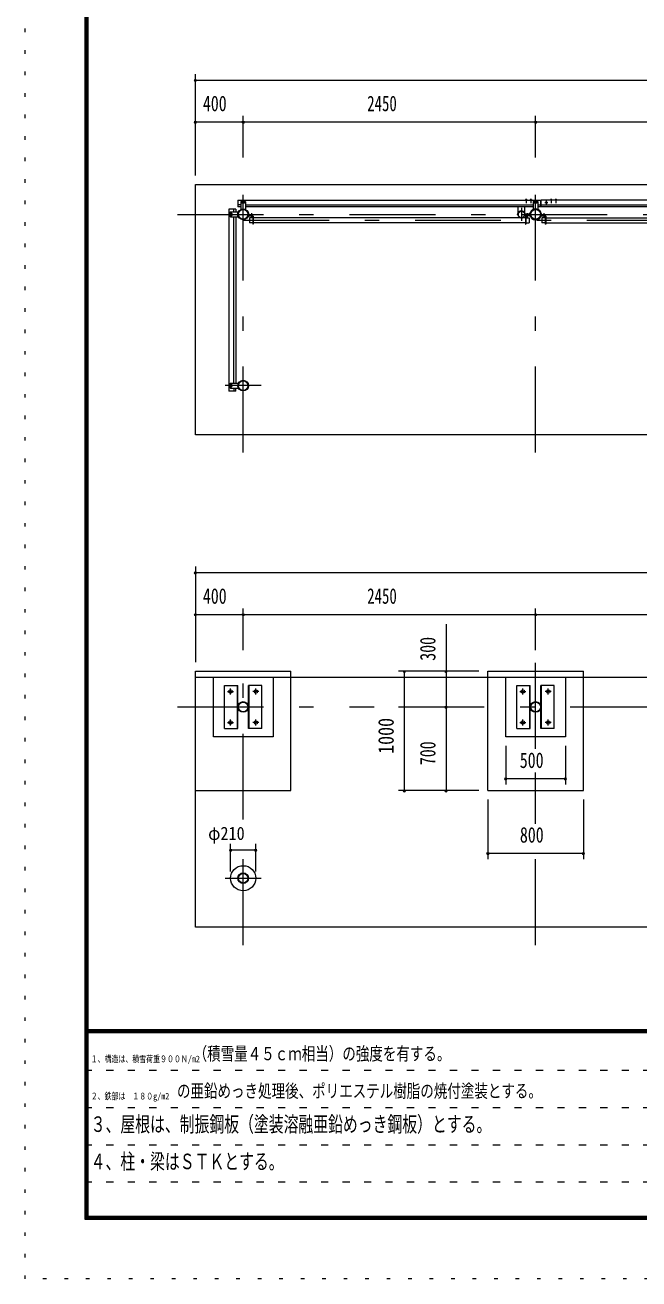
# Model space of a CAD drawing. Units: millimetres, scale not verified. Extents: x -26655 to 26659, y -10500 to 10500.
# Drawn here: x -3041 to 2102, y -10500 to 0 of the extents above; entities that cross this region are included whole.
import ezdxf
from ezdxf.enums import TextEntityAlignment as Align

# ---------------------------------------------------------------- set-up
doc = ezdxf.new("R2010")
doc.units = ezdxf.units.MM
doc.header["$LTSCALE"] = 60
for name, pattern in [('USER1', [3, 1, -2]), ('USER3', [24, 12, -5, 2, -5]), ('USER4', [3, 0.5, -2.5])]:
    doc.linetypes.add(name, pattern=pattern)
doc.layers.add('0-1_0-F1TEXT', color=7, linetype='Continuous')
for name, color, linetype, lineweight in [('0-2_1-05BOLD', 7, 'Continuous', 18), ('0-3_1-25CENTER', 3, 'USER3', 18), ('0-5_1-55DIM', 3, 'Continuous', 18), ('0-C_F-F1PAPER', 5, 'Continuous', 18), ('0-D_F-E_J_ADD', 5, 'USER4', 18)]:
    doc.layers.add(name, color=color, linetype=linetype, lineweight=lineweight)
doc.styles.add('ＭＳ ゴシック', font='')
doc.styles.get('ＭＳ ゴシック').set_extended_font_data('MS Gothic')

msp = doc.modelspace()

# ---------------------------------------------------------------- linework, layer by layer
at = {"layer": '0-2_1-05BOLD'}
for p, q in [((-1258.44, -1465.78), (-1258.44, -1523.38)), ((-1258.44, -1465.78), (1281.56, -1465.78)), ((1152.16, -1460.18), (1151.28, -1460.68)), ((1151.28, -1460.68), (1151.28, -1464.18)), ((1161.96, -1460.18), (1152.16, -1460.18)), ((1154.17, -1460.68), (1154.17, -1464.18)), ((1159.94, -1460.68), (1159.94, -1464.18)), ((1163.31, -1464.18), (1163.31, -1465.78)), ((1192.16, -1460.18), (1191.28, -1460.68)), ((1191.28, -1460.68), (1191.28, -1464.18)), ((1201.96, -1460.18), (1192.16, -1460.18)), ((1194.17, -1460.68), (1194.17, -1464.18)), ((1199.94, -1460.68), (1199.94, -1464.18)), ((1203.31, -1464.18), (1203.31, -1465.78)), ((1281.56, -1523.38), (1281.56, -1465.78)), ((1281.56, -1467.38), (1282.56, -1467.38)), ((9031.55, -1465.78), (1282.56, -1465.78)), ((1360.81, -1464.18), (1360.81, -1465.78)), ((1373.31, -1464.18), (1360.81, -1464.18)), ((1364.17, -1460.68), (1364.17, -1464.18)), ((1369.94, -1460.68), (1369.94, -1464.18)), ((1371.96, -1460.18), (1372.83, -1460.68)), ((1372.83, -1460.68), (1372.83, -1464.18)), ((1373.31, -1464.18), (1373.31, -1465.78)), ((1400.81, -1464.18), (1400.81, -1465.78)), ((1413.31, -1464.18), (1400.81, -1464.18)), ((1404.17, -1460.68), (1404.17, -1464.18)), ((1409.94, -1460.68), (1409.94, -1464.18)), ((1411.96, -1460.18), (1412.83, -1460.68)), ((1412.83, -1460.68), (1412.83, -1464.18)), ((1413.31, -1464.18), (1413.31, -1465.78)), ((-1333, -1540.33), (-1333, -3064.33)), ((-1275.4, -1540.33), (-1333, -1540.33)), ((-1323.5, -1600.33), (-1323.5, -1570.33)), ((-1318.5, -1565.33), (-1258, -1565.33)), ((-1293, -1565.33), (-1293, -1540.33)), ((-1275.4, -1540.33), (-1275.4, -1565.33)), ((-1233.44, -1505.78), (-1258.44, -1505.78)), ((-1233.44, -1523.38), (-1258.44, -1523.38)), ((-1233.44, -1480.28), (-1233.44, -1540.78)), ((-1233.44, -1540.78), (-1193.44, -1540.78)), ((-1228.44, -1475.28), (-1198.44, -1475.28)), ((-1221.94, -1481.78), (-1218.25, -1481.78)), ((-1218.25, -1489.78), (-1221.94, -1489.78)), ((-1213.44, -1480), (-1218.44, -1482.89)), ((-1218.44, -1488.67), (-1218.44, -1482.89)), ((-1208.44, -1482.89), (-1213.44, -1480)), ((-1208.64, -1481.78), (-1204.94, -1481.78)), ((-1204.94, -1489.78), (-1208.64, -1489.78)), ((-1208.44, -1488.67), (-1208.44, -1482.89)), ((-1193.44, -1480.28), (-1193.44, -1540.78)), ((-1193.44, -1505.78), (1216.56, -1505.78)), ((1216.56, -1523.38), (-1193.44, -1523.38)), ((-1165.69, -1573.33), (-1168.89, -1573.33)), ((-1168.89, -1593.33), (-1168.89, -1573.33)), ((-1165.69, -1593.33), (-1165.69, -1573.33)), ((1091.06, -1575.81), (1091.06, -1523.38)), ((1146.06, -1575.81), (1146.06, -1523.38)), ((1192.01, -1593.33), (1192.01, -1573.33)), ((1221.56, -1475.28), (1251.56, -1475.28)), ((1228.06, -1481.78), (1231.75, -1481.78)), ((1231.75, -1489.78), (1228.06, -1489.78)), ((1231.56, -1488.67), (1231.56, -1482.89)), ((1236.56, -1491.55), (1231.56, -1488.67)), ((1241.56, -1488.67), (1236.56, -1491.55)), ((1241.36, -1481.78), (1245.06, -1481.78)), ((1245.06, -1489.78), (1241.36, -1489.78)), ((1241.56, -1488.67), (1241.56, -1482.89)), ((1256.56, -1480.28), (1256.56, -1540.78)), ((1256.56, -1505.78), (1281.56, -1505.78)), ((1281.56, -1523.38), (1256.56, -1523.38)), ((1281.11, -1593.33), (1281.11, -1573.33)), ((1282.56, -1502.38), (1281.56, -1502.38)), ((1282.56, -1505.78), (4016.56, -1505.78)), ((1322.56, -1482.89), (1327.56, -1480)), ((1322.56, -1488.67), (1322.56, -1482.89)), ((1327.56, -1480), (1332.56, -1482.89)), ((-1315.88, -1580.33), (-1318.77, -1585.33)), ((-1318.77, -1585.33), (-1315.88, -1590.33)), ((-1317, -1580.53), (-1317, -1576.83)), ((-1317, -1593.83), (-1317, -1590.13)), ((-1310.11, -1580.33), (-1315.88, -1580.33)), ((-1310.11, -1580.33), (-1307.22, -1585.33)), ((-1309, -1576.83), (-1309, -1580.53)), ((-1309, -1590.13), (-1309, -1593.83)), ((-1293, -2999.33), (-1293, -1605.33)), ((-1275.4, -1605.33), (-1275.4, -2999.33)), ((-1134.09, -1595.33), (-1163.69, -1595.33)), ((-1163.69, -1598.53), (-1134.09, -1598.53)), ((-1132.09, -1655.83), (-1160.94, -1655.83)), ((-1132.09, -1600.53), (-1132.09, -1666.33)), ((-1128.89, -1666.33), (-1132.09, -1666.33)), ((-1128.89, -1600.53), (-1128.89, -1666.33)), ((1152.01, -1613.13), (-1128.89, -1613.13)), ((1152.01, -1655.83), (-1128.89, -1655.83)), ((1145.9, -1582.33), (1192.11, -1582.33)), ((1145.9, -1588.32), (1192.11, -1588.32)), ((1147.29, -1580.72), (1190.64, -1580.72)), ((1147.29, -1589.93), (1190.64, -1589.93)), ((1155.21, -1600.53), (1155.21, -1666.33)), ((1155.21, -1655.83), (1184.06, -1655.83)), ((1157.21, -1595.33), (1186.81, -1595.33)), ((1186.81, -1598.53), (1157.21, -1598.53)), ((1315.91, -1595.33), (1286.31, -1595.33)), ((1286.31, -1598.53), (1315.91, -1598.53)), ((1317.91, -1655.83), (1289.06, -1655.83)), ((1317.91, -1600.53), (1317.91, -1666.33)), ((1321.11, -1613.13), (3952.01, -1613.13)), ((1321.11, -1655.83), (3952.01, -1655.83)), ((-1323.5, -3004.33), (-1323.5, -3034.33)), ((-1318.77, -3019.33), (-1315.88, -3014.33)), ((-1318.5, -3039.33), (-1258, -3039.33)), ((-1317, -3010.83), (-1317, -3014.53)), ((-1317, -3024.13), (-1317, -3027.83)), ((-1310.11, -3014.33), (-1315.88, -3014.33)), ((-1307.22, -3019.33), (-1310.11, -3014.33)), ((-1310.11, -3024.33), (-1307.22, -3019.33)), ((-1309, -3014.53), (-1309, -3010.83)), ((-1309, -3027.83), (-1309, -3024.13)), ((-1293, -3039.33), (-1293, -3064.33)), ((-1275.4, -3064.33), (-1275.4, -3039.33)), ((-1275.4, -3064.33), (-1333, -3064.33)), ((-813.44, -6410.33), (-813.44, -5410.33)), ((1636.56, -6410.33), (1636.56, -5410.33)), ((-1613.44, -5460.33), (9386.56, -5460.33)), ((-1463.44, -5960.33), (-1463.44, -5460.33)), ((-1369.99, -5530.32), (-1257.99, -5530.32)), ((-1369.99, -5890.33), (-1369.99, -5530.32)), ((-1262.49, -5890.33), (-1262.49, -5530.32)), ((-1257.99, -5890.33), (-1257.99, -5530.32)), ((-1056.89, -5530.32), (-1168.88, -5530.32)), ((-1168.88, -5890.33), (-1168.88, -5530.32)), ((-1164.39, -5890.33), (-1164.39, -5530.32)), ((-1056.89, -5890.33), (-1056.89, -5530.32)), ((-963.44, -5460.33), (-963.44, -5960.33)), ((1080.01, -5530.32), (1192.01, -5530.32)), ((1080.01, -5890.33), (1080.01, -5530.32)), ((1187.51, -5890.33), (1187.51, -5530.32)), ((1192.01, -5890.33), (1192.01, -5530.32)), ((1281.11, -5890.33), (1281.11, -5530.32)), ((1393.11, -5530.32), (1281.11, -5530.32)), ((1285.61, -5890.33), (1285.61, -5530.32)), ((1393.11, -5890.33), (1393.11, -5530.32)), ((-963.44, -5960.33), (-1463.44, -5960.33)), ((-1369.99, -5890.33), (-1257.99, -5890.33)), ((-1056.89, -5890.33), (-1168.88, -5890.33)), ((1080.01, -5890.33), (1192.01, -5890.33)), ((1393.11, -5890.33), (1281.11, -5890.33)), ((-1613.44, -6410.33), (-813.44, -6410.33)), ((836.56, -6410.33), (1636.56, -6410.33))]:
    msp.add_line(p, q, dxfattribs=at)
msp.add_lwpolyline([(-1613.44, -3430.33), (-1613.44, -1335.33), (9386.55, -1335.33), (9386.55, -3430.33)], close=True, dxfattribs=at)
for points in [[(1163.31, -1464.18), (1150.81, -1464.18), (1150.81, -1465.78)], [(1161.96, -1460.18), (1162.83, -1460.68), (1162.83, -1464.18)], [(1203.31, -1464.18), (1190.81, -1464.18), (1190.81, -1465.78)], [(1201.96, -1460.18), (1202.83, -1460.68), (1202.83, -1464.18)], [(4016.56, -1523.38), (1282.56, -1523.38), (1282.56, -1465.78)], [(1371.96, -1460.18), (1362.16, -1460.18), (1361.28, -1460.68), (1361.28, -1464.18)], [(1411.96, -1460.18), (1402.16, -1460.18), (1401.28, -1460.68), (1401.28, -1464.18)], [(-1318.5, -1605.33), (-1258, -1605.33), (-1258, -1565.33)], [(-1208.44, -1488.67), (-1213.44, -1491.55), (-1218.44, -1488.67)], [(1188.81, -1593.33), (1188.81, -1573.33), (1192.01, -1573.33)], [(1216.56, -1480.28), (1216.56, -1540.78), (1256.56, -1540.78)], [(1241.56, -1482.89), (1236.55, -1480), (1231.56, -1482.89)], [(1284.31, -1593.33), (1284.31, -1573.33), (1281.11, -1573.33)], [(1322.56, -1488.67), (1327.56, -1491.55), (1332.56, -1488.67), (1332.56, -1482.89)], [(-1307.22, -1585.33), (-1310.11, -1590.33), (-1315.88, -1590.33)], [(-1132.09, -1613.13), (-1160.94, -1613.13), (-1160.94, -1655.83)], [(1152.01, -1600.53), (1152.01, -1666.33), (1155.21, -1666.33)], [(1155.21, -1613.13), (1184.06, -1613.13), (1184.06, -1655.83)], [(1317.91, -1613.13), (1289.06, -1613.13), (1289.06, -1655.83)], [(1321.11, -1600.53), (1321.11, -1666.33), (1317.91, -1666.33)], [(-1310.11, -3024.33), (-1315.88, -3024.33), (-1318.77, -3019.33)], [(-1318.5, -2999.33), (-1258, -2999.33), (-1258, -3039.33)], [(-1613.44, -7555.33), (-1613.44, -5410.33), (-813.44, -5410.33)], [(9386.56, -5410.33), (9386.56, -7555.33), (-1613.44, -7555.33)], [(836.56, -6410.33), (836.56, -5410.33), (1636.56, -5410.33)], [(1486.56, -5460.33), (1486.56, -5960.33), (986.56, -5960.33), (986.56, -5460.33)]]:
    msp.add_lwpolyline(points, dxfattribs=at)
for centre, radius in [((-1213.44, -1585.33), 44.55), ((-1213.44, -1585.33), 40.35), ((-1213.44, -1485.78), 6.25), ((-1213.44, -1485.78), 4.9), ((1118.56, -1585.33), 27.5), ((1236.56, -1585.33), 44.55), ((1236.56, -1585.33), 40.35), ((1236.56, -1485.78), 6.25), ((1236.56, -1485.78), 4.9), ((1327.56, -1485.78), 6.25), ((1327.56, -1485.78), 4.9), ((-1313, -1585.33), 6.25), ((-1313, -1585.33), 4.9), ((1087.21, -1585.33), 2.25), ((1284.96, -1585.33), 2.25), ((-1313, -3019.33), 6.25), ((-1313, -3019.33), 4.9), ((-1213.45, -3019.33), 44.55), ((-1213.45, -3019.33), 40.35), ((-1319.94, -5580.33), 14.5), ((-1213.44, -5710.33), 44.55), ((-1213.44, -5710.33), 40.35), ((-1106.94, -5580.33), 14.5), ((1130.06, -5580.33), 14.5), ((1236.56, -5710.33), 44.55), ((1236.56, -5710.33), 40.35), ((1343.06, -5580.33), 14.5), ((-1319.94, -5840.32), 14.5), ((-1106.94, -5840.32), 14.5), ((1130.06, -5840.32), 14.5), ((1343.06, -5840.32), 14.5), ((-1213.44, -7144.33), 105), ((-1213.44, -7144.33), 44.55), ((-1213.44, -7144.33), 40.35)]:
    msp.add_circle(centre, radius, dxfattribs=at)
for centre, radius, start, end in [((1152.73, -1462.49), 2.32, 51.45377, 90), ((1157.06, -1468.69), 8.51, 70.16867, 109.82912), ((1161.39, -1462.5), 2.32, 90, 128.53143), ((1192.73, -1462.49), 2.32, 51.45377, 90), ((1197.06, -1468.69), 8.51, 70.16867, 109.82912), ((1201.39, -1462.5), 2.32, 90, 128.53143), ((1362.73, -1462.49), 2.32, 51.45377, 90), ((1367.06, -1468.69), 8.51, 70.16867, 109.82912), ((1371.39, -1462.5), 2.32, 90, 128.53143), ((1402.73, -1462.49), 2.32, 51.45377, 90), ((1407.06, -1468.69), 8.51, 70.16867, 109.82912), ((1411.39, -1462.5), 2.32, 90, 128.53143), ((-1318.5, -1570.33), 5, 90, 180), ((-1313, -1576.83), 4, 0, 180), ((-1228.44, -1480.28), 5, 90, 180), ((-1221.94, -1485.78), 4, 90, 270), ((-1204.94, -1485.78), 4, 270, 90), ((-1198.44, -1480.28), 5, 0, 90), ((1118.56, -1585.33), 29.1, 9.09488, 180), ((1118.56, -1602.73), 44.9, 109.58864, 127.76454), ((1118.56, -1602.73), 44.9, 52.23546, 70.41136), ((1236.56, -1585.33), 46.15, 0, 174.27287), ((1221.56, -1480.28), 5, 90, 180), ((1228.06, -1485.78), 4, 90, 270), ((1245.06, -1485.78), 4, 270, 90), ((1251.56, -1480.28), 5, 0, 90), ((-1318.5, -1600.33), 5, 180, 270), ((-1313, -1593.83), 4, 180, 0), ((-1163.69, -1593.33), 5.2, 180, 270), ((-1163.69, -1593.33), 2, 180, 270), ((-1134.09, -1600.53), 5.2, 0, 90), ((-1134.09, -1600.53), 2, 0, 90), ((1087.21, -1585.33), 3.85, 51.34222, 0), ((1118.56, -1585.33), 29.1, 185.93016, 252.80957), ((1118.56, -1585.33), 29.1, 287.19043, 350.90512), ((1157.21, -1600.53), 5.2, 90, 180), ((1157.21, -1600.53), 2, 90, 180), ((1186.81, -1593.33), 2, 270, 0), ((1186.81, -1593.33), 5.2, 270, 0), ((1236.56, -1585.33), 46.15, 185.71837, 356.21085), ((1284.96, -1585.33), 3.85, 180, 127.90752), ((1286.31, -1593.33), 5.2, 180, 270), ((1286.31, -1593.33), 2, 180, 270), ((1315.91, -1600.53), 5.2, 0, 90), ((1315.91, -1600.53), 2, 0, 90), ((-1318.5, -3004.33), 5, 90, 180), ((-1318.5, -3034.33), 5, 180, 270), ((-1313, -3010.83), 4, 0, 180), ((-1313, -3027.83), 4, 180, 0)]:
    msp.add_arc(centre, radius, start, end, dxfattribs=at)
at = {"layer": '0-3_1-25CENTER'}
for p, q in [((-1213.44, -3580.33), (-1213.44, -1185.33)), ((1236.56, -3580.33), (1236.56, -1185.33)), ((1157.06, -1457.76), (1157.06, -1492.64)), ((1197.06, -1457.76), (1197.06, -1492.64)), ((1327.56, -1505.78), (1327.56, -1465.78)), ((1367.06, -1457.76), (1367.06, -1492.64)), ((1407.06, -1457.76), (1407.06, -1492.64)), ((-1313, -1567.83), (-1313, -1602.83)), ((-1195.94, -1485.78), (-1230.94, -1485.78)), ((1118.56, -1530.33), (1118.56, -1640.33)), ((1169.03, -1596.09), (1169.03, -1574.56)), ((1254.06, -1485.78), (1219.06, -1485.78)), ((1315.06, -1485.78), (1340.06, -1485.78)), ((-1763.44, -1585.33), (9536.55, -1585.33)), ((-1213.44, -1634.48), (8986.56, -1634.48)), ((-1143.89, -1576.33), (-1143.89, -1618.13)), ((1167.01, -1576.33), (1167.01, -1618.13)), ((1306.11, -1576.33), (1306.11, -1618.13)), ((-1063.45, -3019.33), (-1363.45, -3019.33)), ((-1313, -3036.83), (-1313, -3001.83)), ((-1213.44, -6654), (-1213.44, -5310.33)), ((1236.56, -6059.77), (1236.56, -5310.33)), ((-1319.94, -5605.33), (-1319.94, -5555.32)), ((-1106.94, -5605.33), (-1106.94, -5555.32)), ((1130.06, -5605.33), (1130.06, -5555.32)), ((1343.06, -5605.33), (1343.06, -5555.32)), ((-1344.94, -5580.33), (-1294.94, -5580.33)), ((-1081.94, -5580.33), (-1131.94, -5580.33)), ((1105.06, -5580.33), (1155.06, -5580.33)), ((1368.06, -5580.33), (1318.06, -5580.33)), ((-1763.44, -5710.33), (-116.27, -5710.33)), ((86.56, -5710.33), (9536.55, -5710.33)), ((-1344.94, -5840.32), (-1294.94, -5840.32)), ((-1319.94, -5865.33), (-1319.94, -5815.32)), ((-1081.94, -5840.32), (-1131.94, -5840.32)), ((-1106.94, -5865.33), (-1106.94, -5815.32)), ((1105.06, -5840.32), (1155.06, -5840.32)), ((1130.06, -5865.33), (1130.06, -5815.32)), ((1368.06, -5840.32), (1318.06, -5840.32)), ((1343.06, -5865.33), (1343.06, -5815.32)), ((1236.56, -6688.73), (1236.56, -6260.33)), ((-1213.44, -7705.33), (-1213.44, -6857.33)), ((1236.56, -7705.33), (1236.56, -6885.33)), ((-1363.44, -7144.33), (-1063.44, -7144.33))]:
    msp.add_line(p, q, dxfattribs=at)
at = {"layer": '0-5_1-55DIM'}
for p, q in [((-1613.44, -1260.33), (-1613.44, -410.33)), ((-1603.44, -460.33), (-1623.44, -460.33)), ((-1613.44, -460.33), (9386.55, -460.33)), ((-1603.44, -810.33), (-1623.44, -810.33)), ((-1613.44, -810.33), (9386.55, -810.33)), ((-1203.44, -810.33), (-1223.44, -810.33)), ((-1213.44, -1110.33), (-1213.44, -760.33)), ((1246.56, -810.33), (1226.56, -810.33)), ((1236.56, -1110.33), (1236.56, -760.33)), ((-1603.44, -4585.33), (-1623.44, -4585.33)), ((-1613.44, -4535.33), (-1613.44, -5335.33)), ((-1613.44, -4585.33), (9386.56, -4585.33)), ((-1213.44, -5235.33), (-1213.44, -4885.33)), ((1236.56, -5235.33), (1236.56, -4885.33)), ((-1603.44, -4935.33), (-1623.44, -4935.33)), ((-1613.44, -4935.33), (9386.56, -4935.33)), ((-1203.44, -4935.33), (-1223.44, -4935.33)), ((486.56, -5017.83), (486.56, -6410.33)), ((1246.56, -4935.33), (1226.56, -4935.33)), ((761.56, -5410.33), (86.56, -5410.33)), ((146.56, -5410.33), (126.56, -5410.33)), ((136.56, -5410.33), (136.56, -6410.33)), ((496.56, -5410.33), (476.56, -5410.33)), ((496.56, -5710.33), (476.56, -5710.33)), ((986.56, -6035.33), (986.56, -6360.33)), ((1486.56, -6035.33), (1486.56, -6360.33)), ((996.56, -6310.33), (976.56, -6310.33)), ((986.56, -6310.33), (1486.56, -6310.33)), ((1496.56, -6310.33), (1476.56, -6310.33)), ((761.56, -6410.33), (86.56, -6410.33)), ((146.56, -6410.33), (126.56, -6410.33)), ((496.56, -6410.33), (476.56, -6410.33)), ((836.56, -6485.33), (836.56, -6985.33)), ((1636.56, -6485.33), (1636.56, -6985.33)), ((-1308.44, -6907.33), (-1328.44, -6907.33)), ((-1318.44, -7086.91), (-1318.44, -6857.33)), ((-1318.44, -6907.33), (-1108.44, -6907.33)), ((-1098.44, -6907.33), (-1118.44, -6907.33)), ((-1108.44, -7086.91), (-1108.44, -6857.33)), ((846.56, -6935.33), (826.56, -6935.33)), ((836.56, -6935.33), (1636.56, -6935.33)), ((1646.56, -6935.33), (1626.56, -6935.33))]:
    msp.add_line(p, q, dxfattribs=at)
for centre in [(-1613.44, -460.33), (-1613.44, -810.33), (-1213.44, -810.33), (1236.56, -810.33), (-1613.44, -4585.33), (-1613.44, -4935.33), (-1213.44, -4935.33), (1236.56, -4935.33), (136.56, -5410.33), (486.56, -5410.33), (486.56, -5710.33), (986.56, -6310.33), (1486.56, -6310.33), (136.56, -6410.33), (486.56, -6410.33), (-1318.44, -6907.33), (-1108.44, -6907.33), (836.56, -6935.33), (1636.56, -6935.33)]:
    msp.add_arc(centre, 10, 180, 0, dxfattribs=at)
at = {"layer": '0-C_F-F1PAPER'}
for p, q in [((-2541.11, 10100), (-2541.11, -10000)), ((-2538.61, 10097.5), (-2538.61, -9997.5)), ((-2533.61, 10092.5), (-2533.61, -9992.5)), ((-2528.61, 10087.5), (-2528.61, -9987.5)), ((-2523.61, 10082.5), (-2523.61, -9982.5)), ((-2521.11, 10080), (-2521.11, -9980)), ((-2518.61, 10077.5), (-2518.61, -9977.5)), ((26133.89, -8415), (-2516.11, -8415)), ((26133.89, -8417.5), (-2516.11, -8417.5)), ((26133.89, -8420), (-2516.11, -8420)), ((26133.89, -8422.5), (-2516.11, -8422.5)), ((26133.89, -8425), (-2516.11, -8425)), ((26133.89, -8427.5), (-2516.11, -8427.5)), ((26133.89, -8430), (-2516.11, -8430)), ((26133.89, -8432.5), (-2516.11, -8432.5)), ((26133.89, -8435), (-2516.11, -8435)), ((26133.89, -8437.5), (-2516.11, -8437.5)), ((26133.89, -8440), (-2516.11, -8440)), ((-2541.11, -10000), (26158.89, -10000)), ((-2538.61, -9997.5), (26156.39, -9997.5)), ((-2533.61, -9992.5), (26151.39, -9992.5)), ((-2528.61, -9987.5), (26146.39, -9987.5)), ((-2523.61, -9982.5), (26141.39, -9982.5)), ((-2521.11, -9980), (26138.89, -9980)), ((-2518.61, -9977.5), (26136.39, -9977.5))]:
    msp.add_line(p, q, dxfattribs=at)
at = {"layer": '0-C_F-F1PAPER', "color": 6, "linetype": 'USER1'}
for p, q in [((-2541.11, -8752), (15708.9, -8752)), ((-2541.11, -9064), (15708.9, -9064)), ((-2541.11, -9376), (15708.9, -9376)), ((-2541.11, -9688), (13200.9, -9688))]:
    msp.add_line(p, q, dxfattribs=at)
at = {"layer": '0-C_F-F1PAPER'}
for points in [[(-2536.11, 10095), (-2536.11, -9995), (26153.89, -9995), (26153.89, 10095)], [(-2531.11, 10090), (-2531.11, -9990), (26148.89, -9990), (26148.89, 10090)], [(-2526.11, 10085), (-2526.11, -9985), (26143.89, -9985), (26143.89, 10085)], [(-2516.11, 10075), (-2516.11, -9975), (26133.89, -9975), (26133.89, 10075)]]:
    msp.add_lwpolyline(points, dxfattribs=at)
at = {"layer": '0-D_F-E_J_ADD'}
msp.add_line((26658.89, -10500), (-3041.11, -10500), dxfattribs=at)
msp.add_lwpolyline([(-3041.11, -10500), (-3041.11, 10500), (26658.89, 10500)], dxfattribs=at)

# ---------------------------------------------------------------- texts
at = {"layer": '0-1_0-F1TEXT', "style": 'ＭＳ ゴシック'}
for s, height, width, p in [('（積雪量４５ｃｍ相当）の強度を有する。', 110.7, 0.75, (-1628.61, -8702)), ('１、構造は、積雪荷重９００Ｎ/m2', 55.35, 0.75, (-2491.1, -8702)), ('\u3000の亜鉛めっき処理後、ポリエステル樹脂の焼付塗装とする。', 110.7, 0.75, (-1881.51, -9014)), ('２、鉄部は\u3000１８０g/m2', 55.35, 0.75, (-2491.1, -9014)), ('３、屋根は、制振鋼板（塗装溶融亜鉛めっき鋼板）とする。', 130.2, 0.7, (-2491.1, -9308.23)), ('４、柱・梁はＳＴＫとする。', 130.2, 0.7, (-2491.1, -9620.23))]:
    msp.add_text(s, height=height, dxfattribs=dict(at, width=width)).set_placement(p, align=Align.BOTTOM_LEFT)
at = {"layer": '0-5_1-55DIM', "color": 7, "style": 'ＭＳ ゴシック'}
for s, height, width, p in [('400', 130.2, 0.75, (-1551.07, -760.33)), ('2450', 130.2, 0.7, (-174.45, -760.33)), ('400', 130.2, 0.75, (-1551.06, -4885.33)), ('2450', 130.2, 0.7, (-174.45, -4885.33)), ('500', 130.2, 0.75, (1104.12, -6260.33)), ('φ210', 110.7, 0.9, (-1507.19, -6857.33)), ('800', 130.2, 0.75, (1105.15, -6885.33))]:
    msp.add_text(s, height=height, dxfattribs=dict(at, width=width)).set_placement(p, align=Align.BOTTOM_LEFT)
for s, width, p in [('300', 0.75, (436.56, -5323.18)), ('1000', 0.85, (86.56, -6103.13)), ('700', 0.75, (436.56, -6197.33))]:
    msp.add_text(s, height=130.2, rotation=90, dxfattribs=dict(at, width=width)).set_placement(p, align=Align.BOTTOM_LEFT)

doc.saveas('drawing.dxf')
